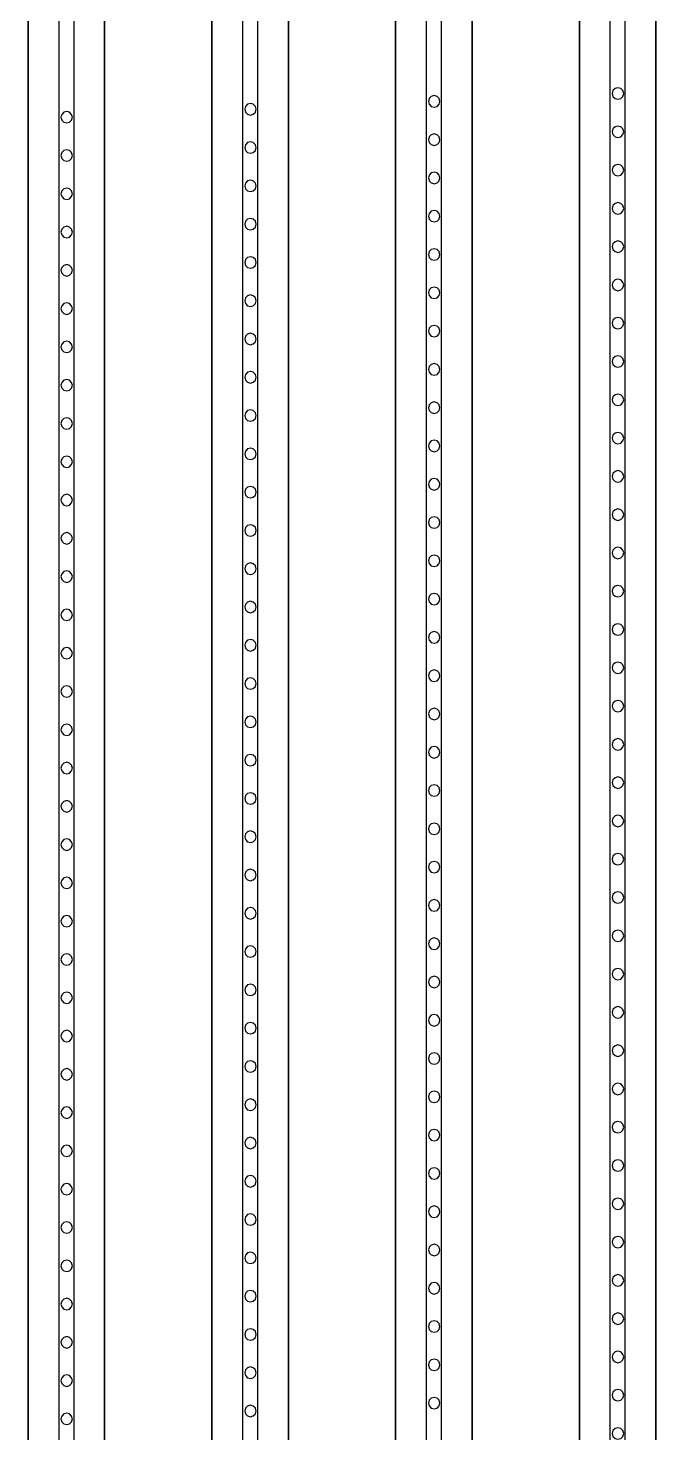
# Model space of a CAD drawing. Header units: metres. Extents: x -1550 to 1550, y -904 to 26100.
# Drawn here: x -190 to -108, y 6278.9 to 6462.4 of the extents above; entities that cross this region are included whole.
import ezdxf

# ---------------------------------------------------------------- set-up
doc = ezdxf.new("R2010")
doc.units = ezdxf.units.M
for name, color, linetype in [('Metal', 4, 'CONTINUOUS'), ('pattern_ionp', 7, 'CONTINUOUS'), ('Polyimide', 3, 'CONTINUOUS'), ('Polyimide_Negative', 5, 'CONTINUOUS')]:
    doc.layers.add(name, color=color, linetype=linetype)

msp = doc.modelspace()

# ---------------------------------------------------------------- linework, layer by layer
at = {"layer": 'Metal'}
for points in [[(-184, 1659.29), (-184, 11993.5), (-186, 11993.5), (-186, 11993.5), (-186, 1659.29)], [(-160, 1405.33), (-160, 11993.5), (-162, 11993.5), (-162, 11993.5), (-162, 1405.33)], [(-136, 1151.36), (-136, 11993.5), (-138, 11993.5), (-138, 11993.5), (-138, 1151.36)], [(-112, 897.39), (-112, 11993.5), (-114, 11993.5), (-114, 11993.5), (-114, 897.39)]]:
    msp.add_lwpolyline(points, dxfattribs=at)
at = {"layer": 'pattern_ionp'}
for points in [[(-112.21, 6453.83), (-112.31, 6454.21), (-112.59, 6454.48), (-112.96, 6454.58), (-113.34, 6454.48), (-113.61, 6454.21), (-113.71, 6453.83), (-113.61, 6453.46), (-113.34, 6453.18), (-112.96, 6453.08), (-112.59, 6453.18), (-112.31, 6453.46), (-112.21, 6453.83)], [(-160.21, 6451.77), (-160.31, 6452.14), (-160.59, 6452.42), (-160.96, 6452.52), (-161.34, 6452.42), (-161.61, 6452.14), (-161.71, 6451.77), (-161.61, 6451.39), (-161.34, 6451.12), (-160.96, 6451.02), (-160.59, 6451.12), (-160.31, 6451.39), (-160.21, 6451.77)], [(-136.21, 6452.8), (-136.31, 6453.18), (-136.59, 6453.45), (-136.96, 6453.55), (-137.34, 6453.45), (-137.61, 6453.18), (-137.71, 6452.8), (-137.61, 6452.43), (-137.34, 6452.15), (-136.96, 6452.05), (-136.59, 6452.15), (-136.31, 6452.43), (-136.21, 6452.8)], [(-184.21, 6450.74), (-184.31, 6451.11), (-184.59, 6451.39), (-184.96, 6451.49), (-185.34, 6451.39), (-185.61, 6451.11), (-185.71, 6450.74), (-185.61, 6450.36), (-185.34, 6450.09), (-184.96, 6449.99), (-184.59, 6450.09), (-184.31, 6450.36), (-184.21, 6450.74)], [(-112.21, 6448.83), (-112.31, 6449.21), (-112.59, 6449.48), (-112.96, 6449.58), (-113.34, 6449.48), (-113.61, 6449.21), (-113.71, 6448.83), (-113.61, 6448.46), (-113.34, 6448.18), (-112.96, 6448.08), (-112.59, 6448.18), (-112.31, 6448.46), (-112.21, 6448.83)], [(-160.21, 6446.77), (-160.31, 6447.14), (-160.59, 6447.42), (-160.96, 6447.52), (-161.34, 6447.42), (-161.61, 6447.14), (-161.71, 6446.77), (-161.61, 6446.39), (-161.34, 6446.12), (-160.96, 6446.02), (-160.59, 6446.12), (-160.31, 6446.39), (-160.21, 6446.77)], [(-136.21, 6447.8), (-136.31, 6448.18), (-136.59, 6448.45), (-136.96, 6448.55), (-137.34, 6448.45), (-137.61, 6448.18), (-137.71, 6447.8), (-137.61, 6447.43), (-137.34, 6447.15), (-136.96, 6447.05), (-136.59, 6447.15), (-136.31, 6447.43), (-136.21, 6447.8)], [(-184.21, 6445.74), (-184.31, 6446.11), (-184.59, 6446.39), (-184.96, 6446.49), (-185.34, 6446.39), (-185.61, 6446.11), (-185.71, 6445.74), (-185.61, 6445.36), (-185.34, 6445.09), (-184.96, 6444.99), (-184.59, 6445.09), (-184.31, 6445.36), (-184.21, 6445.74)], [(-136.21, 6442.8), (-136.31, 6443.18), (-136.59, 6443.45), (-136.96, 6443.55), (-137.34, 6443.45), (-137.61, 6443.18), (-137.71, 6442.8), (-137.61, 6442.43), (-137.34, 6442.15), (-136.96, 6442.05), (-136.59, 6442.15), (-136.31, 6442.43), (-136.21, 6442.8)], [(-112.21, 6443.83), (-112.31, 6444.21), (-112.59, 6444.48), (-112.96, 6444.58), (-113.34, 6444.48), (-113.61, 6444.21), (-113.71, 6443.83), (-113.61, 6443.46), (-113.34, 6443.18), (-112.96, 6443.08), (-112.59, 6443.18), (-112.31, 6443.46), (-112.21, 6443.83)], [(-184.21, 6440.74), (-184.31, 6441.11), (-184.59, 6441.39), (-184.96, 6441.49), (-185.34, 6441.39), (-185.61, 6441.11), (-185.71, 6440.74), (-185.61, 6440.36), (-185.34, 6440.09), (-184.96, 6439.99), (-184.59, 6440.09), (-184.31, 6440.36), (-184.21, 6440.74)], [(-160.21, 6441.77), (-160.31, 6442.14), (-160.59, 6442.42), (-160.96, 6442.52), (-161.34, 6442.42), (-161.61, 6442.14), (-161.71, 6441.77), (-161.61, 6441.39), (-161.34, 6441.12), (-160.96, 6441.02), (-160.59, 6441.12), (-160.31, 6441.39), (-160.21, 6441.77)], [(-112.21, 6438.83), (-112.31, 6439.21), (-112.59, 6439.48), (-112.96, 6439.58), (-113.34, 6439.48), (-113.61, 6439.21), (-113.71, 6438.83), (-113.61, 6438.46), (-113.34, 6438.18), (-112.96, 6438.08), (-112.59, 6438.18), (-112.31, 6438.46), (-112.21, 6438.83)], [(-136.21, 6437.8), (-136.31, 6438.18), (-136.59, 6438.45), (-136.96, 6438.55), (-137.34, 6438.45), (-137.61, 6438.18), (-137.71, 6437.8), (-137.61, 6437.43), (-137.34, 6437.15), (-136.96, 6437.05), (-136.59, 6437.15), (-136.31, 6437.43), (-136.21, 6437.8)], [(-184.21, 6435.74), (-184.31, 6436.11), (-184.59, 6436.39), (-184.96, 6436.49), (-185.34, 6436.39), (-185.61, 6436.11), (-185.71, 6435.74), (-185.61, 6435.36), (-185.34, 6435.09), (-184.96, 6434.99), (-184.59, 6435.09), (-184.31, 6435.36), (-184.21, 6435.74)], [(-160.21, 6436.77), (-160.31, 6437.14), (-160.59, 6437.42), (-160.96, 6437.52), (-161.34, 6437.42), (-161.61, 6437.14), (-161.71, 6436.77), (-161.61, 6436.39), (-161.34, 6436.12), (-160.96, 6436.02), (-160.59, 6436.12), (-160.31, 6436.39), (-160.21, 6436.77)], [(-112.21, 6433.83), (-112.31, 6434.21), (-112.59, 6434.48), (-112.96, 6434.58), (-113.34, 6434.48), (-113.61, 6434.21), (-113.71, 6433.83), (-113.61, 6433.46), (-113.34, 6433.18), (-112.96, 6433.08), (-112.59, 6433.18), (-112.31, 6433.46), (-112.21, 6433.83)], [(-160.21, 6431.77), (-160.31, 6432.14), (-160.59, 6432.42), (-160.96, 6432.52), (-161.34, 6432.42), (-161.61, 6432.14), (-161.71, 6431.77), (-161.61, 6431.39), (-161.34, 6431.12), (-160.96, 6431.02), (-160.59, 6431.12), (-160.31, 6431.39), (-160.21, 6431.77)], [(-136.21, 6432.8), (-136.31, 6433.18), (-136.59, 6433.45), (-136.96, 6433.55), (-137.34, 6433.45), (-137.61, 6433.18), (-137.71, 6432.8), (-137.61, 6432.43), (-137.34, 6432.15), (-136.96, 6432.05), (-136.59, 6432.15), (-136.31, 6432.43), (-136.21, 6432.8)], [(-184.21, 6430.74), (-184.31, 6431.11), (-184.59, 6431.39), (-184.96, 6431.49), (-185.34, 6431.39), (-185.61, 6431.11), (-185.71, 6430.74), (-185.61, 6430.36), (-185.34, 6430.09), (-184.96, 6429.99), (-184.59, 6430.09), (-184.31, 6430.36), (-184.21, 6430.74)], [(-136.21, 6427.8), (-136.31, 6428.18), (-136.59, 6428.45), (-136.96, 6428.55), (-137.34, 6428.45), (-137.61, 6428.18), (-137.71, 6427.8), (-137.61, 6427.43), (-137.34, 6427.15), (-136.96, 6427.05), (-136.59, 6427.15), (-136.31, 6427.43), (-136.21, 6427.8)], [(-112.21, 6428.83), (-112.31, 6429.21), (-112.59, 6429.48), (-112.96, 6429.58), (-113.34, 6429.48), (-113.61, 6429.21), (-113.71, 6428.83), (-113.61, 6428.46), (-113.34, 6428.18), (-112.96, 6428.08), (-112.59, 6428.18), (-112.31, 6428.46), (-112.21, 6428.83)], [(-160.21, 6426.77), (-160.31, 6427.14), (-160.59, 6427.42), (-160.96, 6427.52), (-161.34, 6427.42), (-161.61, 6427.14), (-161.71, 6426.77), (-161.61, 6426.39), (-161.34, 6426.12), (-160.96, 6426.02), (-160.59, 6426.12), (-160.31, 6426.39), (-160.21, 6426.77)], [(-184.21, 6425.74), (-184.31, 6426.11), (-184.59, 6426.39), (-184.96, 6426.49), (-185.34, 6426.39), (-185.61, 6426.11), (-185.71, 6425.74), (-185.61, 6425.36), (-185.34, 6425.09), (-184.96, 6424.99), (-184.59, 6425.09), (-184.31, 6425.36), (-184.21, 6425.74)], [(-136.21, 6422.8), (-136.31, 6423.18), (-136.59, 6423.45), (-136.96, 6423.55), (-137.34, 6423.45), (-137.61, 6423.18), (-137.71, 6422.8), (-137.61, 6422.43), (-137.34, 6422.15), (-136.96, 6422.05), (-136.59, 6422.15), (-136.31, 6422.43), (-136.21, 6422.8)], [(-112.21, 6423.83), (-112.31, 6424.21), (-112.59, 6424.48), (-112.96, 6424.58), (-113.34, 6424.48), (-113.61, 6424.21), (-113.71, 6423.83), (-113.61, 6423.46), (-113.34, 6423.18), (-112.96, 6423.08), (-112.59, 6423.18), (-112.31, 6423.46), (-112.21, 6423.83)], [(-184.21, 6420.74), (-184.31, 6421.11), (-184.59, 6421.39), (-184.96, 6421.49), (-185.34, 6421.39), (-185.61, 6421.11), (-185.71, 6420.74), (-185.61, 6420.36), (-185.34, 6420.09), (-184.96, 6419.99), (-184.59, 6420.09), (-184.31, 6420.36), (-184.21, 6420.74)], [(-160.21, 6421.77), (-160.31, 6422.14), (-160.59, 6422.42), (-160.96, 6422.52), (-161.34, 6422.42), (-161.61, 6422.14), (-161.71, 6421.77), (-161.61, 6421.39), (-161.34, 6421.12), (-160.96, 6421.02), (-160.59, 6421.12), (-160.31, 6421.39), (-160.21, 6421.77)], [(-112.21, 6418.83), (-112.31, 6419.21), (-112.59, 6419.48), (-112.96, 6419.58), (-113.34, 6419.48), (-113.61, 6419.21), (-113.71, 6418.83), (-113.61, 6418.46), (-113.34, 6418.18), (-112.96, 6418.08), (-112.59, 6418.18), (-112.31, 6418.46), (-112.21, 6418.83)], [(-160.21, 6416.77), (-160.31, 6417.14), (-160.59, 6417.42), (-160.96, 6417.52), (-161.34, 6417.42), (-161.61, 6417.14), (-161.71, 6416.77), (-161.61, 6416.39), (-161.34, 6416.12), (-160.96, 6416.02), (-160.59, 6416.12), (-160.31, 6416.39), (-160.21, 6416.77)], [(-136.21, 6417.8), (-136.31, 6418.18), (-136.59, 6418.45), (-136.96, 6418.55), (-137.34, 6418.45), (-137.61, 6418.18), (-137.71, 6417.8), (-137.61, 6417.43), (-137.34, 6417.15), (-136.96, 6417.05), (-136.59, 6417.15), (-136.31, 6417.43), (-136.21, 6417.8)], [(-184.21, 6415.74), (-184.31, 6416.11), (-184.59, 6416.39), (-184.96, 6416.49), (-185.34, 6416.39), (-185.61, 6416.11), (-185.71, 6415.74), (-185.61, 6415.36), (-185.34, 6415.09), (-184.96, 6414.99), (-184.59, 6415.09), (-184.31, 6415.36), (-184.21, 6415.74)], [(-112.21, 6413.83), (-112.31, 6414.21), (-112.59, 6414.48), (-112.96, 6414.58), (-113.34, 6414.48), (-113.61, 6414.21), (-113.71, 6413.83), (-113.61, 6413.46), (-113.34, 6413.18), (-112.96, 6413.08), (-112.59, 6413.18), (-112.31, 6413.46), (-112.21, 6413.83)], [(-160.21, 6411.77), (-160.31, 6412.14), (-160.59, 6412.42), (-160.96, 6412.52), (-161.34, 6412.42), (-161.61, 6412.14), (-161.71, 6411.77), (-161.61, 6411.39), (-161.34, 6411.12), (-160.96, 6411.02), (-160.59, 6411.12), (-160.31, 6411.39), (-160.21, 6411.77)], [(-136.21, 6412.8), (-136.31, 6413.18), (-136.59, 6413.45), (-136.96, 6413.55), (-137.34, 6413.45), (-137.61, 6413.18), (-137.71, 6412.8), (-137.61, 6412.43), (-137.34, 6412.15), (-136.96, 6412.05), (-136.59, 6412.15), (-136.31, 6412.43), (-136.21, 6412.8)], [(-184.21, 6410.74), (-184.31, 6411.11), (-184.59, 6411.39), (-184.96, 6411.49), (-185.34, 6411.39), (-185.61, 6411.11), (-185.71, 6410.74), (-185.61, 6410.36), (-185.34, 6410.09), (-184.96, 6409.99), (-184.59, 6410.09), (-184.31, 6410.36), (-184.21, 6410.74)], [(-136.21, 6407.8), (-136.31, 6408.18), (-136.59, 6408.45), (-136.96, 6408.55), (-137.34, 6408.45), (-137.61, 6408.18), (-137.71, 6407.8), (-137.61, 6407.43), (-137.34, 6407.15), (-136.96, 6407.05), (-136.59, 6407.15), (-136.31, 6407.43), (-136.21, 6407.8)], [(-112.21, 6408.83), (-112.31, 6409.21), (-112.59, 6409.48), (-112.96, 6409.58), (-113.34, 6409.48), (-113.61, 6409.21), (-113.71, 6408.83), (-113.61, 6408.46), (-113.34, 6408.18), (-112.96, 6408.08), (-112.59, 6408.18), (-112.31, 6408.46), (-112.21, 6408.83)], [(-184.21, 6405.74), (-184.31, 6406.11), (-184.59, 6406.39), (-184.96, 6406.49), (-185.34, 6406.39), (-185.61, 6406.11), (-185.71, 6405.74), (-185.61, 6405.36), (-185.34, 6405.09), (-184.96, 6404.99), (-184.59, 6405.09), (-184.31, 6405.36), (-184.21, 6405.74)], [(-160.21, 6406.77), (-160.31, 6407.14), (-160.59, 6407.42), (-160.96, 6407.52), (-161.34, 6407.42), (-161.61, 6407.14), (-161.71, 6406.77), (-161.61, 6406.39), (-161.34, 6406.12), (-160.96, 6406.02), (-160.59, 6406.12), (-160.31, 6406.39), (-160.21, 6406.77)], [(-136.21, 6402.8), (-136.31, 6403.18), (-136.59, 6403.45), (-136.96, 6403.55), (-137.34, 6403.45), (-137.61, 6403.18), (-137.71, 6402.8), (-137.61, 6402.43), (-137.34, 6402.15), (-136.96, 6402.05), (-136.59, 6402.15), (-136.31, 6402.43), (-136.21, 6402.8)], [(-112.21, 6403.83), (-112.31, 6404.21), (-112.59, 6404.48), (-112.96, 6404.58), (-113.34, 6404.48), (-113.61, 6404.21), (-113.71, 6403.83), (-113.61, 6403.46), (-113.34, 6403.18), (-112.96, 6403.08), (-112.59, 6403.18), (-112.31, 6403.46), (-112.21, 6403.83)], [(-184.21, 6400.74), (-184.31, 6401.11), (-184.59, 6401.39), (-184.96, 6401.49), (-185.34, 6401.39), (-185.61, 6401.11), (-185.71, 6400.74), (-185.61, 6400.36), (-185.34, 6400.09), (-184.96, 6399.99), (-184.59, 6400.09), (-184.31, 6400.36), (-184.21, 6400.74)], [(-160.21, 6401.77), (-160.31, 6402.14), (-160.59, 6402.42), (-160.96, 6402.52), (-161.34, 6402.42), (-161.61, 6402.14), (-161.71, 6401.77), (-161.61, 6401.39), (-161.34, 6401.12), (-160.96, 6401.02), (-160.59, 6401.12), (-160.31, 6401.39), (-160.21, 6401.77)], [(-112.21, 6398.83), (-112.31, 6399.21), (-112.59, 6399.48), (-112.96, 6399.58), (-113.34, 6399.48), (-113.61, 6399.21), (-113.71, 6398.83), (-113.61, 6398.46), (-113.34, 6398.18), (-112.96, 6398.08), (-112.59, 6398.18), (-112.31, 6398.46), (-112.21, 6398.83)], [(-160.21, 6396.77), (-160.31, 6397.14), (-160.59, 6397.42), (-160.96, 6397.52), (-161.34, 6397.42), (-161.61, 6397.14), (-161.71, 6396.77), (-161.61, 6396.39), (-161.34, 6396.12), (-160.96, 6396.02), (-160.59, 6396.12), (-160.31, 6396.39), (-160.21, 6396.77)], [(-136.21, 6397.8), (-136.31, 6398.18), (-136.59, 6398.45), (-136.96, 6398.55), (-137.34, 6398.45), (-137.61, 6398.18), (-137.71, 6397.8), (-137.61, 6397.43), (-137.34, 6397.15), (-136.96, 6397.05), (-136.59, 6397.15), (-136.31, 6397.43), (-136.21, 6397.8)], [(-184.21, 6395.74), (-184.31, 6396.11), (-184.59, 6396.39), (-184.96, 6396.49), (-185.34, 6396.39), (-185.61, 6396.11), (-185.71, 6395.74), (-185.61, 6395.36), (-185.34, 6395.09), (-184.96, 6394.99), (-184.59, 6395.09), (-184.31, 6395.36), (-184.21, 6395.74)], [(-112.21, 6393.83), (-112.31, 6394.21), (-112.59, 6394.48), (-112.96, 6394.58), (-113.34, 6394.48), (-113.61, 6394.21), (-113.71, 6393.83), (-113.61, 6393.46), (-113.34, 6393.18), (-112.96, 6393.08), (-112.59, 6393.18), (-112.31, 6393.46), (-112.21, 6393.83)], [(-160.21, 6391.77), (-160.31, 6392.14), (-160.59, 6392.42), (-160.96, 6392.52), (-161.34, 6392.42), (-161.61, 6392.14), (-161.71, 6391.77), (-161.61, 6391.39), (-161.34, 6391.12), (-160.96, 6391.02), (-160.59, 6391.12), (-160.31, 6391.39), (-160.21, 6391.77)], [(-136.21, 6392.8), (-136.31, 6393.18), (-136.59, 6393.45), (-136.96, 6393.55), (-137.34, 6393.45), (-137.61, 6393.18), (-137.71, 6392.8), (-137.61, 6392.43), (-137.34, 6392.15), (-136.96, 6392.05), (-136.59, 6392.15), (-136.31, 6392.43), (-136.21, 6392.8)], [(-184.21, 6390.74), (-184.31, 6391.11), (-184.59, 6391.39), (-184.96, 6391.49), (-185.34, 6391.39), (-185.61, 6391.11), (-185.71, 6390.74), (-185.61, 6390.36), (-185.34, 6390.09), (-184.96, 6389.99), (-184.59, 6390.09), (-184.31, 6390.36), (-184.21, 6390.74)], [(-136.21, 6387.8), (-136.31, 6388.18), (-136.59, 6388.45), (-136.96, 6388.55), (-137.34, 6388.45), (-137.61, 6388.18), (-137.71, 6387.8), (-137.61, 6387.43), (-137.34, 6387.15), (-136.96, 6387.05), (-136.59, 6387.15), (-136.31, 6387.43), (-136.21, 6387.8)], [(-112.21, 6388.83), (-112.31, 6389.21), (-112.59, 6389.48), (-112.96, 6389.58), (-113.34, 6389.48), (-113.61, 6389.21), (-113.71, 6388.83), (-113.61, 6388.46), (-113.34, 6388.18), (-112.96, 6388.08), (-112.59, 6388.18), (-112.31, 6388.46), (-112.21, 6388.83)], [(-184.21, 6385.74), (-184.31, 6386.11), (-184.59, 6386.39), (-184.96, 6386.49), (-185.34, 6386.39), (-185.61, 6386.11), (-185.71, 6385.74), (-185.61, 6385.36), (-185.34, 6385.09), (-184.96, 6384.99), (-184.59, 6385.09), (-184.31, 6385.36), (-184.21, 6385.74)], [(-160.21, 6386.77), (-160.31, 6387.14), (-160.59, 6387.42), (-160.96, 6387.52), (-161.34, 6387.42), (-161.61, 6387.14), (-161.71, 6386.77), (-161.61, 6386.39), (-161.34, 6386.12), (-160.96, 6386.02), (-160.59, 6386.12), (-160.31, 6386.39), (-160.21, 6386.77)], [(-112.21, 6383.83), (-112.31, 6384.21), (-112.59, 6384.48), (-112.96, 6384.58), (-113.34, 6384.48), (-113.61, 6384.21), (-113.71, 6383.83), (-113.61, 6383.46), (-113.34, 6383.18), (-112.96, 6383.08), (-112.59, 6383.18), (-112.31, 6383.46), (-112.21, 6383.83)], [(-136.21, 6382.8), (-136.31, 6383.18), (-136.59, 6383.45), (-136.96, 6383.55), (-137.34, 6383.45), (-137.61, 6383.18), (-137.71, 6382.8), (-137.61, 6382.43), (-137.34, 6382.15), (-136.96, 6382.05), (-136.59, 6382.15), (-136.31, 6382.43), (-136.21, 6382.8)], [(-184.21, 6380.74), (-184.31, 6381.11), (-184.59, 6381.39), (-184.96, 6381.49), (-185.34, 6381.39), (-185.61, 6381.11), (-185.71, 6380.74), (-185.61, 6380.36), (-185.34, 6380.09), (-184.96, 6379.99), (-184.59, 6380.09), (-184.31, 6380.36), (-184.21, 6380.74)], [(-160.21, 6381.77), (-160.31, 6382.14), (-160.59, 6382.42), (-160.96, 6382.52), (-161.34, 6382.42), (-161.61, 6382.14), (-161.71, 6381.77), (-161.61, 6381.39), (-161.34, 6381.12), (-160.96, 6381.02), (-160.59, 6381.12), (-160.31, 6381.39), (-160.21, 6381.77)], [(-112.21, 6378.83), (-112.31, 6379.21), (-112.59, 6379.48), (-112.96, 6379.58), (-113.34, 6379.48), (-113.61, 6379.21), (-113.71, 6378.83), (-113.61, 6378.46), (-113.34, 6378.18), (-112.96, 6378.08), (-112.59, 6378.18), (-112.31, 6378.46), (-112.21, 6378.83)], [(-160.21, 6376.77), (-160.31, 6377.14), (-160.59, 6377.42), (-160.96, 6377.52), (-161.34, 6377.42), (-161.61, 6377.14), (-161.71, 6376.77), (-161.61, 6376.39), (-161.34, 6376.12), (-160.96, 6376.02), (-160.59, 6376.12), (-160.31, 6376.39), (-160.21, 6376.77)], [(-136.21, 6377.8), (-136.31, 6378.18), (-136.59, 6378.45), (-136.96, 6378.55), (-137.34, 6378.45), (-137.61, 6378.18), (-137.71, 6377.8), (-137.61, 6377.43), (-137.34, 6377.15), (-136.96, 6377.05), (-136.59, 6377.15), (-136.31, 6377.43), (-136.21, 6377.8)], [(-184.21, 6375.74), (-184.31, 6376.11), (-184.59, 6376.39), (-184.96, 6376.49), (-185.34, 6376.39), (-185.61, 6376.11), (-185.71, 6375.74), (-185.61, 6375.36), (-185.34, 6375.09), (-184.96, 6374.99), (-184.59, 6375.09), (-184.31, 6375.36), (-184.21, 6375.74)], [(-136.21, 6372.8), (-136.31, 6373.18), (-136.59, 6373.45), (-136.96, 6373.55), (-137.34, 6373.45), (-137.61, 6373.18), (-137.71, 6372.8), (-137.61, 6372.43), (-137.34, 6372.15), (-136.96, 6372.05), (-136.59, 6372.15), (-136.31, 6372.43), (-136.21, 6372.8)], [(-112.21, 6373.83), (-112.31, 6374.21), (-112.59, 6374.48), (-112.96, 6374.58), (-113.34, 6374.48), (-113.61, 6374.21), (-113.71, 6373.83), (-113.61, 6373.46), (-113.34, 6373.18), (-112.96, 6373.08), (-112.59, 6373.18), (-112.31, 6373.46), (-112.21, 6373.83)], [(-160.21, 6371.77), (-160.31, 6372.14), (-160.59, 6372.42), (-160.96, 6372.52), (-161.34, 6372.42), (-161.61, 6372.14), (-161.71, 6371.77), (-161.61, 6371.39), (-161.34, 6371.12), (-160.96, 6371.02), (-160.59, 6371.12), (-160.31, 6371.39), (-160.21, 6371.77)], [(-184.21, 6370.74), (-184.31, 6371.11), (-184.59, 6371.39), (-184.96, 6371.49), (-185.34, 6371.39), (-185.61, 6371.11), (-185.71, 6370.74), (-185.61, 6370.36), (-185.34, 6370.09), (-184.96, 6369.99), (-184.59, 6370.09), (-184.31, 6370.36), (-184.21, 6370.74)], [(-136.21, 6367.8), (-136.31, 6368.18), (-136.59, 6368.45), (-136.96, 6368.55), (-137.34, 6368.45), (-137.61, 6368.18), (-137.71, 6367.8), (-137.61, 6367.43), (-137.34, 6367.15), (-136.96, 6367.05), (-136.59, 6367.15), (-136.31, 6367.43), (-136.21, 6367.8)], [(-112.21, 6368.83), (-112.31, 6369.21), (-112.59, 6369.48), (-112.96, 6369.58), (-113.34, 6369.48), (-113.61, 6369.21), (-113.71, 6368.83), (-113.61, 6368.46), (-113.34, 6368.18), (-112.96, 6368.08), (-112.59, 6368.18), (-112.31, 6368.46), (-112.21, 6368.83)], [(-184.21, 6365.74), (-184.31, 6366.11), (-184.59, 6366.39), (-184.96, 6366.49), (-185.34, 6366.39), (-185.61, 6366.11), (-185.71, 6365.74), (-185.61, 6365.36), (-185.34, 6365.09), (-184.96, 6364.99), (-184.59, 6365.09), (-184.31, 6365.36), (-184.21, 6365.74)], [(-160.21, 6366.77), (-160.31, 6367.14), (-160.59, 6367.42), (-160.96, 6367.52), (-161.34, 6367.42), (-161.61, 6367.14), (-161.71, 6366.77), (-161.61, 6366.39), (-161.34, 6366.12), (-160.96, 6366.02), (-160.59, 6366.12), (-160.31, 6366.39), (-160.21, 6366.77)], [(-112.21, 6363.83), (-112.31, 6364.21), (-112.59, 6364.48), (-112.96, 6364.58), (-113.34, 6364.48), (-113.61, 6364.21), (-113.71, 6363.83), (-113.61, 6363.46), (-113.34, 6363.18), (-112.96, 6363.08), (-112.59, 6363.18), (-112.31, 6363.46), (-112.21, 6363.83)], [(-160.21, 6361.77), (-160.31, 6362.14), (-160.59, 6362.42), (-160.96, 6362.52), (-161.34, 6362.42), (-161.61, 6362.14), (-161.71, 6361.77), (-161.61, 6361.39), (-161.34, 6361.12), (-160.96, 6361.02), (-160.59, 6361.12), (-160.31, 6361.39), (-160.21, 6361.77)], [(-136.21, 6362.8), (-136.31, 6363.18), (-136.59, 6363.45), (-136.96, 6363.55), (-137.34, 6363.45), (-137.61, 6363.18), (-137.71, 6362.8), (-137.61, 6362.43), (-137.34, 6362.15), (-136.96, 6362.05), (-136.59, 6362.15), (-136.31, 6362.43), (-136.21, 6362.8)], [(-184.21, 6360.74), (-184.31, 6361.11), (-184.59, 6361.39), (-184.96, 6361.49), (-185.34, 6361.39), (-185.61, 6361.11), (-185.71, 6360.74), (-185.61, 6360.36), (-185.34, 6360.09), (-184.96, 6359.99), (-184.59, 6360.09), (-184.31, 6360.36), (-184.21, 6360.74)], [(-112.21, 6358.83), (-112.31, 6359.21), (-112.59, 6359.48), (-112.96, 6359.58), (-113.34, 6359.48), (-113.61, 6359.21), (-113.71, 6358.83), (-113.61, 6358.46), (-113.34, 6358.18), (-112.96, 6358.08), (-112.59, 6358.18), (-112.31, 6358.46), (-112.21, 6358.83)], [(-160.21, 6356.77), (-160.31, 6357.14), (-160.59, 6357.42), (-160.96, 6357.52), (-161.34, 6357.42), (-161.61, 6357.14), (-161.71, 6356.77), (-161.61, 6356.39), (-161.34, 6356.12), (-160.96, 6356.02), (-160.59, 6356.12), (-160.31, 6356.39), (-160.21, 6356.77)], [(-136.21, 6357.8), (-136.31, 6358.18), (-136.59, 6358.45), (-136.96, 6358.55), (-137.34, 6358.45), (-137.61, 6358.18), (-137.71, 6357.8), (-137.61, 6357.43), (-137.34, 6357.15), (-136.96, 6357.05), (-136.59, 6357.15), (-136.31, 6357.43), (-136.21, 6357.8)], [(-184.21, 6355.74), (-184.31, 6356.11), (-184.59, 6356.39), (-184.96, 6356.49), (-185.34, 6356.39), (-185.61, 6356.11), (-185.71, 6355.74), (-185.61, 6355.36), (-185.34, 6355.09), (-184.96, 6354.99), (-184.59, 6355.09), (-184.31, 6355.36), (-184.21, 6355.74)], [(-136.21, 6352.8), (-136.31, 6353.18), (-136.59, 6353.45), (-136.96, 6353.55), (-137.34, 6353.45), (-137.61, 6353.18), (-137.71, 6352.8), (-137.61, 6352.43), (-137.34, 6352.15), (-136.96, 6352.05), (-136.59, 6352.15), (-136.31, 6352.43), (-136.21, 6352.8)], [(-112.21, 6353.83), (-112.31, 6354.21), (-112.59, 6354.48), (-112.96, 6354.58), (-113.34, 6354.48), (-113.61, 6354.21), (-113.71, 6353.83), (-113.61, 6353.46), (-113.34, 6353.18), (-112.96, 6353.08), (-112.59, 6353.18), (-112.31, 6353.46), (-112.21, 6353.83)], [(-184.21, 6350.74), (-184.31, 6351.11), (-184.59, 6351.39), (-184.96, 6351.49), (-185.34, 6351.39), (-185.61, 6351.11), (-185.71, 6350.74), (-185.61, 6350.36), (-185.34, 6350.09), (-184.96, 6349.99), (-184.59, 6350.09), (-184.31, 6350.36), (-184.21, 6350.74)], [(-160.21, 6351.77), (-160.31, 6352.14), (-160.59, 6352.42), (-160.96, 6352.52), (-161.34, 6352.42), (-161.61, 6352.14), (-161.71, 6351.77), (-161.61, 6351.39), (-161.34, 6351.12), (-160.96, 6351.02), (-160.59, 6351.12), (-160.31, 6351.39), (-160.21, 6351.77)], [(-136.21, 6347.8), (-136.31, 6348.18), (-136.59, 6348.45), (-136.96, 6348.55), (-137.34, 6348.45), (-137.61, 6348.18), (-137.71, 6347.8), (-137.61, 6347.43), (-137.34, 6347.15), (-136.96, 6347.05), (-136.59, 6347.15), (-136.31, 6347.43), (-136.21, 6347.8)], [(-112.21, 6348.83), (-112.31, 6349.21), (-112.59, 6349.48), (-112.96, 6349.58), (-113.34, 6349.48), (-113.61, 6349.21), (-113.71, 6348.83), (-113.61, 6348.46), (-113.34, 6348.18), (-112.96, 6348.08), (-112.59, 6348.18), (-112.31, 6348.46), (-112.21, 6348.83)], [(-184.21, 6345.74), (-184.31, 6346.11), (-184.59, 6346.39), (-184.96, 6346.49), (-185.34, 6346.39), (-185.61, 6346.11), (-185.71, 6345.74), (-185.61, 6345.36), (-185.34, 6345.09), (-184.96, 6344.99), (-184.59, 6345.09), (-184.31, 6345.36), (-184.21, 6345.74)], [(-160.21, 6346.77), (-160.31, 6347.14), (-160.59, 6347.42), (-160.96, 6347.52), (-161.34, 6347.42), (-161.61, 6347.14), (-161.71, 6346.77), (-161.61, 6346.39), (-161.34, 6346.12), (-160.96, 6346.02), (-160.59, 6346.12), (-160.31, 6346.39), (-160.21, 6346.77)], [(-112.21, 6343.83), (-112.31, 6344.21), (-112.59, 6344.48), (-112.96, 6344.58), (-113.34, 6344.48), (-113.61, 6344.21), (-113.71, 6343.83), (-113.61, 6343.46), (-113.34, 6343.18), (-112.96, 6343.08), (-112.59, 6343.18), (-112.31, 6343.46), (-112.21, 6343.83)], [(-160.21, 6341.77), (-160.31, 6342.14), (-160.59, 6342.42), (-160.96, 6342.52), (-161.34, 6342.42), (-161.61, 6342.14), (-161.71, 6341.77), (-161.61, 6341.39), (-161.34, 6341.12), (-160.96, 6341.02), (-160.59, 6341.12), (-160.31, 6341.39), (-160.21, 6341.77)], [(-136.21, 6342.8), (-136.31, 6343.18), (-136.59, 6343.45), (-136.96, 6343.55), (-137.34, 6343.45), (-137.61, 6343.18), (-137.71, 6342.8), (-137.61, 6342.43), (-137.34, 6342.15), (-136.96, 6342.05), (-136.59, 6342.15), (-136.31, 6342.43), (-136.21, 6342.8)], [(-184.21, 6340.74), (-184.31, 6341.11), (-184.59, 6341.39), (-184.96, 6341.49), (-185.34, 6341.39), (-185.61, 6341.11), (-185.71, 6340.74), (-185.61, 6340.36), (-185.34, 6340.09), (-184.96, 6339.99), (-184.59, 6340.09), (-184.31, 6340.36), (-184.21, 6340.74)], [(-112.21, 6338.83), (-112.31, 6339.21), (-112.59, 6339.48), (-112.96, 6339.58), (-113.34, 6339.48), (-113.61, 6339.21), (-113.71, 6338.83), (-113.61, 6338.46), (-113.34, 6338.18), (-112.96, 6338.08), (-112.59, 6338.18), (-112.31, 6338.46), (-112.21, 6338.83)], [(-160.21, 6336.77), (-160.31, 6337.14), (-160.59, 6337.42), (-160.96, 6337.52), (-161.34, 6337.42), (-161.61, 6337.14), (-161.71, 6336.77), (-161.61, 6336.39), (-161.34, 6336.12), (-160.96, 6336.02), (-160.59, 6336.12), (-160.31, 6336.39), (-160.21, 6336.77)], [(-136.21, 6337.8), (-136.31, 6338.18), (-136.59, 6338.45), (-136.96, 6338.55), (-137.34, 6338.45), (-137.61, 6338.18), (-137.71, 6337.8), (-137.61, 6337.43), (-137.34, 6337.15), (-136.96, 6337.05), (-136.59, 6337.15), (-136.31, 6337.43), (-136.21, 6337.8)], [(-184.21, 6335.74), (-184.31, 6336.11), (-184.59, 6336.39), (-184.96, 6336.49), (-185.34, 6336.39), (-185.61, 6336.11), (-185.71, 6335.74), (-185.61, 6335.36), (-185.34, 6335.09), (-184.96, 6334.99), (-184.59, 6335.09), (-184.31, 6335.36), (-184.21, 6335.74)], [(-136.21, 6332.8), (-136.31, 6333.18), (-136.59, 6333.45), (-136.96, 6333.55), (-137.34, 6333.45), (-137.61, 6333.18), (-137.71, 6332.8), (-137.61, 6332.43), (-137.34, 6332.15), (-136.96, 6332.05), (-136.59, 6332.15), (-136.31, 6332.43), (-136.21, 6332.8)], [(-112.21, 6333.83), (-112.31, 6334.21), (-112.59, 6334.48), (-112.96, 6334.58), (-113.34, 6334.48), (-113.61, 6334.21), (-113.71, 6333.83), (-113.61, 6333.46), (-113.34, 6333.18), (-112.96, 6333.08), (-112.59, 6333.18), (-112.31, 6333.46), (-112.21, 6333.83)], [(-184.21, 6330.74), (-184.31, 6331.11), (-184.59, 6331.39), (-184.96, 6331.49), (-185.34, 6331.39), (-185.61, 6331.11), (-185.71, 6330.74), (-185.61, 6330.36), (-185.34, 6330.09), (-184.96, 6329.99), (-184.59, 6330.09), (-184.31, 6330.36), (-184.21, 6330.74)], [(-160.21, 6331.77), (-160.31, 6332.14), (-160.59, 6332.42), (-160.96, 6332.52), (-161.34, 6332.42), (-161.61, 6332.14), (-161.71, 6331.77), (-161.61, 6331.39), (-161.34, 6331.12), (-160.96, 6331.02), (-160.59, 6331.12), (-160.31, 6331.39), (-160.21, 6331.77)], [(-112.21, 6328.83), (-112.31, 6329.21), (-112.59, 6329.48), (-112.96, 6329.58), (-113.34, 6329.48), (-113.61, 6329.21), (-113.71, 6328.83), (-113.61, 6328.46), (-113.34, 6328.18), (-112.96, 6328.08), (-112.59, 6328.18), (-112.31, 6328.46), (-112.21, 6328.83)], [(-136.21, 6327.8), (-136.31, 6328.18), (-136.59, 6328.45), (-136.96, 6328.55), (-137.34, 6328.45), (-137.61, 6328.18), (-137.71, 6327.8), (-137.61, 6327.43), (-137.34, 6327.15), (-136.96, 6327.05), (-136.59, 6327.15), (-136.31, 6327.43), (-136.21, 6327.8)], [(-184.21, 6325.74), (-184.31, 6326.11), (-184.59, 6326.39), (-184.96, 6326.49), (-185.34, 6326.39), (-185.61, 6326.11), (-185.71, 6325.74), (-185.61, 6325.36), (-185.34, 6325.09), (-184.96, 6324.99), (-184.59, 6325.09), (-184.31, 6325.36), (-184.21, 6325.74)], [(-160.21, 6326.77), (-160.31, 6327.14), (-160.59, 6327.42), (-160.96, 6327.52), (-161.34, 6327.42), (-161.61, 6327.14), (-161.71, 6326.77), (-161.61, 6326.39), (-161.34, 6326.12), (-160.96, 6326.02), (-160.59, 6326.12), (-160.31, 6326.39), (-160.21, 6326.77)], [(-112.21, 6323.83), (-112.31, 6324.21), (-112.59, 6324.48), (-112.96, 6324.58), (-113.34, 6324.48), (-113.61, 6324.21), (-113.71, 6323.83), (-113.61, 6323.46), (-113.34, 6323.18), (-112.96, 6323.08), (-112.59, 6323.18), (-112.31, 6323.46), (-112.21, 6323.83)], [(-160.21, 6321.77), (-160.31, 6322.14), (-160.59, 6322.42), (-160.96, 6322.52), (-161.34, 6322.42), (-161.61, 6322.14), (-161.71, 6321.77), (-161.61, 6321.39), (-161.34, 6321.12), (-160.96, 6321.02), (-160.59, 6321.12), (-160.31, 6321.39), (-160.21, 6321.77)], [(-136.21, 6322.8), (-136.31, 6323.18), (-136.59, 6323.45), (-136.96, 6323.55), (-137.34, 6323.45), (-137.61, 6323.18), (-137.71, 6322.8), (-137.61, 6322.43), (-137.34, 6322.15), (-136.96, 6322.05), (-136.59, 6322.15), (-136.31, 6322.43), (-136.21, 6322.8)], [(-184.21, 6320.74), (-184.31, 6321.11), (-184.59, 6321.39), (-184.96, 6321.49), (-185.34, 6321.39), (-185.61, 6321.11), (-185.71, 6320.74), (-185.61, 6320.36), (-185.34, 6320.09), (-184.96, 6319.99), (-184.59, 6320.09), (-184.31, 6320.36), (-184.21, 6320.74)], [(-136.21, 6317.8), (-136.31, 6318.18), (-136.59, 6318.45), (-136.96, 6318.55), (-137.34, 6318.45), (-137.61, 6318.18), (-137.71, 6317.8), (-137.61, 6317.43), (-137.34, 6317.15), (-136.96, 6317.05), (-136.59, 6317.15), (-136.31, 6317.43), (-136.21, 6317.8)], [(-112.21, 6318.83), (-112.31, 6319.21), (-112.59, 6319.48), (-112.96, 6319.58), (-113.34, 6319.48), (-113.61, 6319.21), (-113.71, 6318.83), (-113.61, 6318.46), (-113.34, 6318.18), (-112.96, 6318.08), (-112.59, 6318.18), (-112.31, 6318.46), (-112.21, 6318.83)], [(-160.21, 6316.77), (-160.31, 6317.14), (-160.59, 6317.42), (-160.96, 6317.52), (-161.34, 6317.42), (-161.61, 6317.14), (-161.71, 6316.77), (-161.61, 6316.39), (-161.34, 6316.12), (-160.96, 6316.02), (-160.59, 6316.12), (-160.31, 6316.39), (-160.21, 6316.77)], [(-184.21, 6315.74), (-184.31, 6316.11), (-184.59, 6316.39), (-184.96, 6316.49), (-185.34, 6316.39), (-185.61, 6316.11), (-185.71, 6315.74), (-185.61, 6315.36), (-185.34, 6315.09), (-184.96, 6314.99), (-184.59, 6315.09), (-184.31, 6315.36), (-184.21, 6315.74)], [(-136.21, 6312.8), (-136.31, 6313.18), (-136.59, 6313.45), (-136.96, 6313.55), (-137.34, 6313.45), (-137.61, 6313.18), (-137.71, 6312.8), (-137.61, 6312.43), (-137.34, 6312.15), (-136.96, 6312.05), (-136.59, 6312.15), (-136.31, 6312.43), (-136.21, 6312.8)], [(-112.21, 6313.83), (-112.31, 6314.21), (-112.59, 6314.48), (-112.96, 6314.58), (-113.34, 6314.48), (-113.61, 6314.21), (-113.71, 6313.83), (-113.61, 6313.46), (-113.34, 6313.18), (-112.96, 6313.08), (-112.59, 6313.18), (-112.31, 6313.46), (-112.21, 6313.83)], [(-184.21, 6310.74), (-184.31, 6311.11), (-184.59, 6311.39), (-184.96, 6311.49), (-185.34, 6311.39), (-185.61, 6311.11), (-185.71, 6310.74), (-185.61, 6310.36), (-185.34, 6310.09), (-184.96, 6309.99), (-184.59, 6310.09), (-184.31, 6310.36), (-184.21, 6310.74)], [(-160.21, 6311.77), (-160.31, 6312.14), (-160.59, 6312.42), (-160.96, 6312.52), (-161.34, 6312.42), (-161.61, 6312.14), (-161.71, 6311.77), (-161.61, 6311.39), (-161.34, 6311.12), (-160.96, 6311.02), (-160.59, 6311.12), (-160.31, 6311.39), (-160.21, 6311.77)], [(-112.21, 6308.83), (-112.31, 6309.21), (-112.59, 6309.48), (-112.96, 6309.58), (-113.34, 6309.48), (-113.61, 6309.21), (-113.71, 6308.83), (-113.61, 6308.46), (-113.34, 6308.18), (-112.96, 6308.08), (-112.59, 6308.18), (-112.31, 6308.46), (-112.21, 6308.83)], [(-160.21, 6306.77), (-160.31, 6307.14), (-160.59, 6307.42), (-160.96, 6307.52), (-161.34, 6307.42), (-161.61, 6307.14), (-161.71, 6306.77), (-161.61, 6306.39), (-161.34, 6306.12), (-160.96, 6306.02), (-160.59, 6306.12), (-160.31, 6306.39), (-160.21, 6306.77)], [(-136.21, 6307.8), (-136.31, 6308.18), (-136.59, 6308.45), (-136.96, 6308.55), (-137.34, 6308.45), (-137.61, 6308.18), (-137.71, 6307.8), (-137.61, 6307.43), (-137.34, 6307.15), (-136.96, 6307.05), (-136.59, 6307.15), (-136.31, 6307.43), (-136.21, 6307.8)], [(-184.21, 6305.74), (-184.31, 6306.11), (-184.59, 6306.39), (-184.96, 6306.49), (-185.34, 6306.39), (-185.61, 6306.11), (-185.71, 6305.74), (-185.61, 6305.36), (-185.34, 6305.09), (-184.96, 6304.99), (-184.59, 6305.09), (-184.31, 6305.36), (-184.21, 6305.74)], [(-112.21, 6303.83), (-112.31, 6304.21), (-112.59, 6304.48), (-112.96, 6304.58), (-113.34, 6304.48), (-113.61, 6304.21), (-113.71, 6303.83), (-113.61, 6303.46), (-113.34, 6303.18), (-112.96, 6303.08), (-112.59, 6303.18), (-112.31, 6303.46), (-112.21, 6303.83)], [(-160.21, 6301.77), (-160.31, 6302.14), (-160.59, 6302.42), (-160.96, 6302.52), (-161.34, 6302.42), (-161.61, 6302.14), (-161.71, 6301.77), (-161.61, 6301.39), (-161.34, 6301.12), (-160.96, 6301.02), (-160.59, 6301.12), (-160.31, 6301.39), (-160.21, 6301.77)], [(-136.21, 6302.8), (-136.31, 6303.18), (-136.59, 6303.45), (-136.96, 6303.55), (-137.34, 6303.45), (-137.61, 6303.18), (-137.71, 6302.8), (-137.61, 6302.43), (-137.34, 6302.15), (-136.96, 6302.05), (-136.59, 6302.15), (-136.31, 6302.43), (-136.21, 6302.8)], [(-184.21, 6300.74), (-184.31, 6301.11), (-184.59, 6301.39), (-184.96, 6301.49), (-185.34, 6301.39), (-185.61, 6301.11), (-185.71, 6300.74), (-185.61, 6300.36), (-185.34, 6300.09), (-184.96, 6299.99), (-184.59, 6300.09), (-184.31, 6300.36), (-184.21, 6300.74)], [(-136.21, 6297.8), (-136.31, 6298.18), (-136.59, 6298.45), (-136.96, 6298.55), (-137.34, 6298.45), (-137.61, 6298.18), (-137.71, 6297.8), (-137.61, 6297.43), (-137.34, 6297.15), (-136.96, 6297.05), (-136.59, 6297.15), (-136.31, 6297.43), (-136.21, 6297.8)], [(-112.21, 6298.83), (-112.31, 6299.21), (-112.59, 6299.48), (-112.96, 6299.58), (-113.34, 6299.48), (-113.61, 6299.21), (-113.71, 6298.83), (-113.61, 6298.46), (-113.34, 6298.18), (-112.96, 6298.08), (-112.59, 6298.18), (-112.31, 6298.46), (-112.21, 6298.83)], [(-184.21, 6295.74), (-184.31, 6296.11), (-184.59, 6296.39), (-184.96, 6296.49), (-185.34, 6296.39), (-185.61, 6296.11), (-185.71, 6295.74), (-185.61, 6295.36), (-185.34, 6295.09), (-184.96, 6294.99), (-184.59, 6295.09), (-184.31, 6295.36), (-184.21, 6295.74)], [(-160.21, 6296.77), (-160.31, 6297.14), (-160.59, 6297.42), (-160.96, 6297.52), (-161.34, 6297.42), (-161.61, 6297.14), (-161.71, 6296.77), (-161.61, 6296.39), (-161.34, 6296.12), (-160.96, 6296.02), (-160.59, 6296.12), (-160.31, 6296.39), (-160.21, 6296.77)], [(-112.21, 6293.83), (-112.31, 6294.21), (-112.59, 6294.48), (-112.96, 6294.58), (-113.34, 6294.48), (-113.61, 6294.21), (-113.71, 6293.83), (-113.61, 6293.46), (-113.34, 6293.18), (-112.96, 6293.08), (-112.59, 6293.18), (-112.31, 6293.46), (-112.21, 6293.83)], [(-136.21, 6292.8), (-136.31, 6293.18), (-136.59, 6293.45), (-136.96, 6293.55), (-137.34, 6293.45), (-137.61, 6293.18), (-137.71, 6292.8), (-137.61, 6292.43), (-137.34, 6292.15), (-136.96, 6292.05), (-136.59, 6292.15), (-136.31, 6292.43), (-136.21, 6292.8)], [(-184.21, 6290.74), (-184.31, 6291.11), (-184.59, 6291.39), (-184.96, 6291.49), (-185.34, 6291.39), (-185.61, 6291.11), (-185.71, 6290.74), (-185.61, 6290.36), (-185.34, 6290.09), (-184.96, 6289.99), (-184.59, 6290.09), (-184.31, 6290.36), (-184.21, 6290.74)], [(-160.21, 6291.77), (-160.31, 6292.14), (-160.59, 6292.42), (-160.96, 6292.52), (-161.34, 6292.42), (-161.61, 6292.14), (-161.71, 6291.77), (-161.61, 6291.39), (-161.34, 6291.12), (-160.96, 6291.02), (-160.59, 6291.12), (-160.31, 6291.39), (-160.21, 6291.77)], [(-112.21, 6288.83), (-112.31, 6289.21), (-112.59, 6289.48), (-112.96, 6289.58), (-113.34, 6289.48), (-113.61, 6289.21), (-113.71, 6288.83), (-113.61, 6288.46), (-113.34, 6288.18), (-112.96, 6288.08), (-112.59, 6288.18), (-112.31, 6288.46), (-112.21, 6288.83)], [(-160.21, 6286.77), (-160.31, 6287.14), (-160.59, 6287.42), (-160.96, 6287.52), (-161.34, 6287.42), (-161.61, 6287.14), (-161.71, 6286.77), (-161.61, 6286.39), (-161.34, 6286.12), (-160.96, 6286.02), (-160.59, 6286.12), (-160.31, 6286.39), (-160.21, 6286.77)], [(-136.21, 6287.8), (-136.31, 6288.18), (-136.59, 6288.45), (-136.96, 6288.55), (-137.34, 6288.45), (-137.61, 6288.18), (-137.71, 6287.8), (-137.61, 6287.43), (-137.34, 6287.15), (-136.96, 6287.05), (-136.59, 6287.15), (-136.31, 6287.43), (-136.21, 6287.8)], [(-184.21, 6285.74), (-184.31, 6286.11), (-184.59, 6286.39), (-184.96, 6286.49), (-185.34, 6286.39), (-185.61, 6286.11), (-185.71, 6285.74), (-185.61, 6285.36), (-185.34, 6285.09), (-184.96, 6284.99), (-184.59, 6285.09), (-184.31, 6285.36), (-184.21, 6285.74)], [(-136.21, 6282.8), (-136.31, 6283.18), (-136.59, 6283.45), (-136.96, 6283.55), (-137.34, 6283.45), (-137.61, 6283.18), (-137.71, 6282.8), (-137.61, 6282.43), (-137.34, 6282.15), (-136.96, 6282.05), (-136.59, 6282.15), (-136.31, 6282.43), (-136.21, 6282.8)], [(-112.21, 6283.83), (-112.31, 6284.21), (-112.59, 6284.48), (-112.96, 6284.58), (-113.34, 6284.48), (-113.61, 6284.21), (-113.71, 6283.83), (-113.61, 6283.46), (-113.34, 6283.18), (-112.96, 6283.08), (-112.59, 6283.18), (-112.31, 6283.46), (-112.21, 6283.83)], [(-160.21, 6281.77), (-160.31, 6282.14), (-160.59, 6282.42), (-160.96, 6282.52), (-161.34, 6282.42), (-161.61, 6282.14), (-161.71, 6281.77), (-161.61, 6281.39), (-161.34, 6281.12), (-160.96, 6281.02), (-160.59, 6281.12), (-160.31, 6281.39), (-160.21, 6281.77)], [(-184.21, 6280.74), (-184.31, 6281.11), (-184.59, 6281.39), (-184.96, 6281.49), (-185.34, 6281.39), (-185.61, 6281.11), (-185.71, 6280.74), (-185.61, 6280.36), (-185.34, 6280.09), (-184.96, 6279.99), (-184.59, 6280.09), (-184.31, 6280.36), (-184.21, 6280.74)], [(-112.21, 6278.83), (-112.31, 6279.21), (-112.59, 6279.48), (-112.96, 6279.58), (-113.34, 6279.48), (-113.61, 6279.21), (-113.71, 6278.83), (-113.61, 6278.46), (-113.34, 6278.18), (-112.96, 6278.08), (-112.59, 6278.18), (-112.31, 6278.46), (-112.21, 6278.83)]]:
    msp.add_lwpolyline(points, close=True, dxfattribs=at)
at = {"layer": 'Polyimide'}
for points in [[(-190, 1663.29), (-190, 11978.5)], [(-180, 11978.5), (-180, 1663.29)], [(-166, 1409.33), (-166, 11978.5)], [(-156, 11978.5), (-156, 1409.33)], [(-142, 1155.36), (-142, 11978.5)], [(-132, 11978.5), (-132, 1155.36)], [(-118, 901.39), (-118, 11978.5)], [(-108, 11978.5), (-108, 901.39)]]:
    msp.add_lwpolyline(points, dxfattribs=at)
at = {"layer": 'Polyimide_Negative'}
for points in [[(-190, 11978.5), (-190, 1663.29)], [(-180, 1663.29), (-180, 11978.5)], [(-166, 11978.5), (-166, 1409.33)], [(-156, 1409.33), (-156, 11978.5)], [(-142, 11978.5), (-142, 1155.36)], [(-132, 1155.36), (-132, 11978.5)], [(-118, 11978.5), (-118, 901.39)], [(-108, 901.39), (-108, 11978.5)]]:
    msp.add_lwpolyline(points, dxfattribs=at)

doc.saveas('drawing.dxf')
